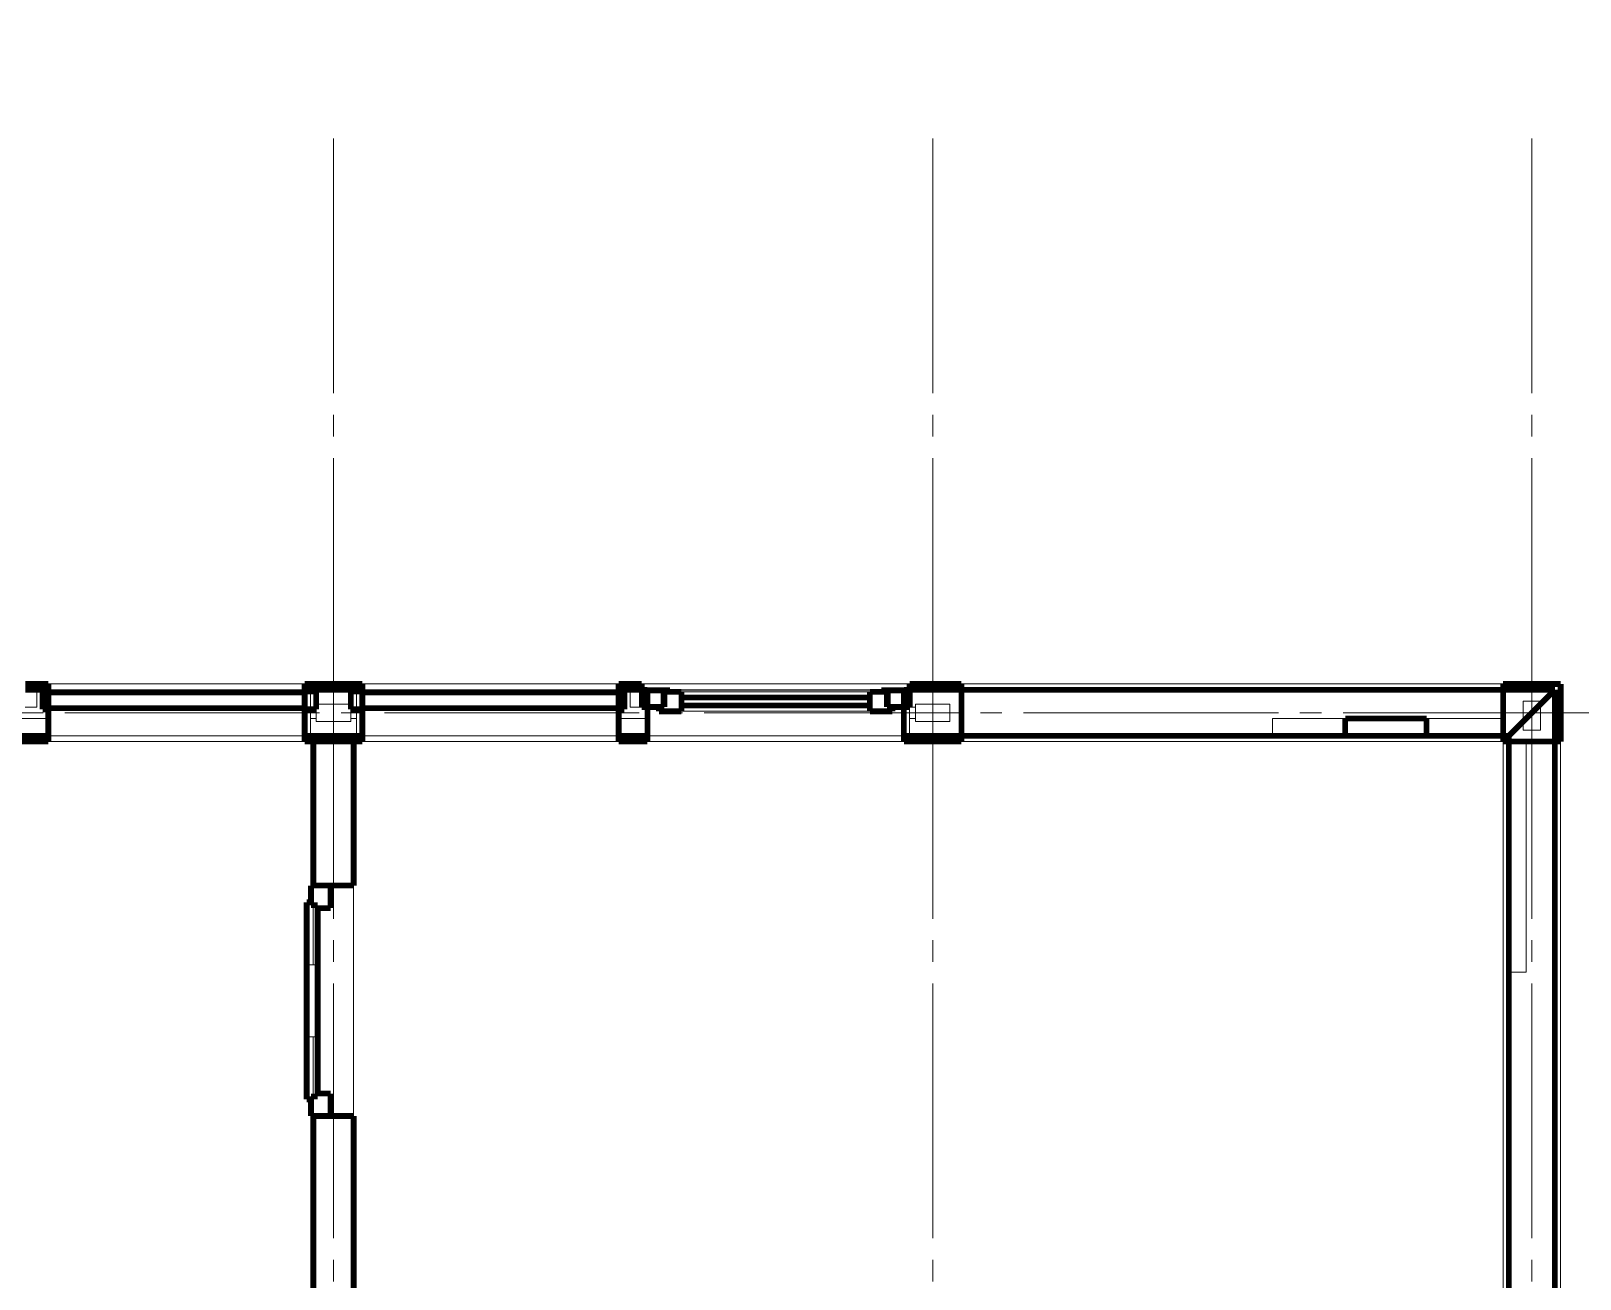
# Model space of a CAD drawing. Header units: millimetres. Extents: x 0 to 6720, y 0 to 297.
# Drawn here: x 1841.3 to 1948.9, y 210.3 to 297 of the extents above; entities that cross this region are included whole.
import ezdxf

# ---------------------------------------------------------------- set-up
doc = ezdxf.new("R2010")
doc.units = ezdxf.units.MM
for name, pattern in [('K5LT32768', [0]), ('K5LT_AXLED', [22.1875, 17.6875, -1.5, 1.5, -1.5]), ('K5LT_BASIC', [0])]:
    doc.linetypes.add(name, pattern=pattern)
doc.layers.add('Системный слой', color=7, linetype='Continuous')

# ---------------------------------------------------------------- blocks, each defined once
blk = doc.blocks.new('U162')
at = {"layer": 'Системный слой', "color": 30, "linetype": 'K5LT_AXLED', "lineweight": 18}
for p, q in [((1754.91, 249.66), (1945.51, 249.66)), ((1945.51, 249.66), (1985.51, 249.66))]:
    blk.add_line(p, q, dxfattribs=at)
blk = doc.blocks.new('U166')
at = {"layer": 'Системный слой', "color": 30, "linetype": 'K5LT_AXLED', "lineweight": 18}
for p, q in [((1862.31, 249.66), (1862.31, 289.66)), ((1862.31, 57.86), (1862.31, 249.66))]:
    blk.add_line(p, q, dxfattribs=at)
blk = doc.blocks.new('U167')
at = {"layer": 'Системный слой', "color": 30, "linetype": 'K5LT_AXLED', "lineweight": 18}
for p, q in [((1903.91, 249.66), (1903.91, 289.66)), ((1903.91, 57.86), (1903.91, 249.66))]:
    blk.add_line(p, q, dxfattribs=at)
blk = doc.blocks.new('U168')
at = {"layer": 'Системный слой', "color": 30, "linetype": 'K5LT_AXLED', "lineweight": 18}
for p, q in [((1945.51, 249.66), (1945.51, 289.66)), ((1945.51, 57.86), (1945.51, 249.66))]:
    blk.add_line(p, q, dxfattribs=at)
blk = doc.blocks.new('U154')
at = {"layer": 'Системный слой'}
for name in ['U166', 'U167', 'U168', 'U162']:
    blk.add_blockref(name, (0, 0), dxfattribs=at)
blk = doc.blocks.new('U205')
at = {"layer": 'Системный слой', "color": 7, "linetype": 'K5LT32768', "lineweight": 18}
for p, q in [((1841.71, 251.26), (1841.71, 251.66)), ((1860.31, 251.66), (1842.51, 251.66)), ((1860.71, 251.26), (1860.71, 251.66)), ((1863.91, 251.26), (1863.91, 251.66)), ((1882.11, 251.66), (1864.31, 251.66)), ((1882.91, 251.66), (1882.91, 251.26)), ((1902.31, 251.66), (1883.71, 251.66)), ((1943.51, 251.66), (1905.91, 251.66)), ((1841.71, 250.06), (1841.71, 251.26)), ((1860.31, 251.26), (1842.51, 251.26)), ((1860.71, 251.14), (1860.71, 251.26)), ((1860.71, 250.06), (1860.71, 251.14)), ((1863.91, 251.14), (1863.91, 251.26)), ((1863.91, 250.06), (1863.91, 251.14)), ((1882.11, 251.26), (1864.31, 251.26)), ((1882.91, 251.26), (1882.91, 250.06)), ((1901.91, 251.26), (1884.11, 251.26)), ((1885.06, 250.06), (1885.06, 251.12)), ((1885.06, 251.12), (1885.29, 251.12)), ((1900.35, 251.22), (1885.67, 251.22)), ((1886.47, 251.12), (1899.55, 251.12)), ((1900.96, 251.12), (1900.73, 251.12)), ((1900.96, 250.06), (1900.96, 251.12)), ((1840.91, 250.06), (1841.71, 250.06)), ((1860.31, 249.9), (1842.51, 249.9)), ((1860.71, 250.06), (1861.11, 250.06)), ((1860.71, 249.9), (1860.71, 250.06)), ((1860.71, 249.26), (1860.71, 249.9)), ((1861.11, 250.26), (1863.51, 250.26)), ((1861.11, 249.26), (1861.11, 249.9)), ((1863.51, 250.06), (1863.91, 250.06)), ((1863.51, 249.26), (1863.51, 249.9)), ((1863.91, 250.06), (1863.91, 249.9)), ((1863.91, 249.9), (1863.91, 249.26)), ((1882.11, 249.9), (1864.31, 249.9)), ((1882.91, 250.06), (1883.71, 250.06)), ((1886.47, 249.76), (1899.55, 249.76)), ((1902.71, 250.06), (1902.31, 250.06)), ((1902.31, 249.26), (1902.31, 250.06)), ((1902.71, 250.26), (1905.11, 250.26)), ((1902.71, 250.26), (1902.71, 250.06)), ((1902.71, 249.26), (1902.71, 250.06)), ((1905.11, 250.26), (1905.11, 249.06)), ((1944.91, 250.46), (1946.11, 250.46)), ((1944.91, 249.06), (1944.91, 250.46)), ((1946.11, 250.46), (1946.11, 250.26)), ((1946.11, 250.26), (1946.11, 248.46)), ((1842.51, 249.26), (1840.51, 249.26)), ((1861.11, 249.26), (1860.71, 249.26)), ((1860.71, 248.06), (1860.71, 249.26)), ((1861.11, 249.26), (1861.11, 249.06)), ((1863.51, 249.06), (1861.11, 249.06)), ((1863.91, 249.26), (1863.51, 249.26)), ((1863.51, 249.06), (1863.51, 249.26)), ((1863.91, 248.06), (1863.91, 249.26)), ((1884.11, 249.26), (1882.11, 249.26)), ((1902.31, 249.26), (1902.71, 249.26)), ((1902.31, 248.06), (1902.31, 249.26)), ((1902.71, 249.26), (1902.71, 249.06)), ((1905.11, 249.06), (1902.71, 249.06)), ((1927.51, 249.26), (1927.51, 248.06)), ((1932.55, 249.26), (1927.51, 249.26)), ((1943.51, 249.26), (1938.2, 249.26)), ((1944.91, 248.46), (1944.91, 249.06)), ((1946.11, 248.46), (1944.91, 248.46)), ((1842.51, 248.06), (1860.31, 248.06)), ((1842.51, 247.66), (1860.31, 247.66)), ((1860.71, 247.66), (1860.71, 248.06)), ((1863.91, 247.66), (1863.91, 248.06)), ((1864.31, 248.06), (1882.11, 248.06)), ((1864.31, 247.66), (1882.11, 247.66)), ((1884.11, 248.06), (1901.91, 248.06)), ((1884.11, 247.66), (1901.91, 247.66)), ((1902.31, 247.66), (1902.31, 248.06)), ((1943.51, 247.66), (1905.91, 247.66)), ((1943.51, 208.26), (1943.51, 247.66)), ((1945.11, 231.66), (1945.11, 247.66)), ((1947.51, 208.26), (1947.51, 247.66)), ((1860.91, 237.66), (1860.91, 236.3)), ((1863.71, 221.66), (1863.71, 237.66)), ((1860.91, 236.3), (1860.91, 232.16)), ((1860.45, 232.16), (1860.35, 232.16)), ((1860.35, 227.16), (1860.35, 232.16)), ((1860.45, 232.16), (1860.91, 232.16)), ((1860.91, 232.16), (1861.21, 232.16)), ((1861.31, 232.16), (1861.21, 232.16)), ((1861.31, 227.16), (1861.31, 232.16)), ((1943.91, 231.66), (1945.11, 231.66)), ((1860.45, 227.16), (1860.35, 227.16)), ((1860.45, 227.16), (1860.91, 227.16)), ((1860.91, 227.16), (1861.21, 227.16)), ((1860.91, 227.16), (1860.91, 223.02)), ((1861.31, 227.16), (1861.21, 227.16)), ((1860.91, 223.02), (1860.91, 221.66))]:
    blk.add_line(p, q, dxfattribs=at)
at = {"layer": 'Системный слой', "color": 5, "linetype": 'K5LT_BASIC', "const_width": 0.4}
for points in [[(1840.91, 251.66), (1841.71, 251.66)], [(1841.71, 251.66), (1842.51, 251.66)], [(1842.51, 251.26), (1842.51, 251.66)], [(1860.31, 251.66), (1860.71, 251.66)], [(1860.31, 251.26), (1860.31, 251.66)], [(1860.71, 251.66), (1863.91, 251.66)], [(1863.91, 251.66), (1864.31, 251.66)], [(1864.31, 251.66), (1864.31, 251.26)], [(1882.11, 251.66), (1882.11, 251.26)], [(1882.11, 251.66), (1882.91, 251.66)], [(1882.91, 251.66), (1883.71, 251.66)], [(1883.71, 251.66), (1883.71, 251.26)], [(1902.31, 251.66), (1905.91, 251.66)], [(1902.31, 251.26), (1902.31, 251.66)], [(1905.91, 251.66), (1905.91, 251.26)], [(1943.51, 251.66), (1947.51, 251.66)], [(1943.51, 251.66), (1943.51, 251.26)], [(1947.51, 251.66), (1947.51, 247.66)], [(1840.91, 251.26), (1841.71, 251.26)], [(1841.71, 251.26), (1842.51, 251.26)], [(1842.11, 251.14), (1842.11, 249.9)], [(1842.51, 251.14), (1842.11, 251.14)], [(1842.51, 251.26), (1842.51, 251.14)], [(1842.51, 251.14), (1842.51, 251.06)], [(1842.51, 251.06), (1860.31, 251.06)], [(1842.51, 249.98), (1842.51, 251.06)], [(1860.31, 251.26), (1860.71, 251.26)], [(1860.31, 251.14), (1860.31, 251.26)], [(1860.31, 251.14), (1860.71, 251.14)], [(1860.31, 251.06), (1860.31, 251.14)], [(1860.31, 251.06), (1860.31, 249.98)], [(1860.71, 251.26), (1863.91, 251.26)], [(1860.71, 251.14), (1861.11, 251.14)], [(1861.11, 250.26), (1861.11, 251.14)], [(1863.51, 251.14), (1863.91, 251.14)], [(1863.51, 251.14), (1863.51, 250.26)], [(1863.91, 251.26), (1864.31, 251.26)], [(1863.91, 251.14), (1864.31, 251.14)], [(1864.31, 251.26), (1864.31, 251.14)], [(1864.31, 251.14), (1864.31, 251.06)], [(1864.31, 251.06), (1882.11, 251.06)], [(1864.31, 249.98), (1864.31, 251.06)], [(1882.11, 251.26), (1882.91, 251.26)], [(1882.11, 251.14), (1882.11, 251.26)], [(1882.51, 251.14), (1882.11, 251.14)], [(1882.11, 251.06), (1882.11, 251.14)], [(1882.11, 251.06), (1882.11, 249.98)], [(1882.51, 249.9), (1882.51, 251.14)], [(1882.91, 251.26), (1883.71, 251.26)], [(1883.71, 251.26), (1883.71, 250.06)], [(1883.71, 251.26), (1884.11, 251.26)], [(1884.11, 251.26), (1884.11, 251.22)], [(1884.11, 250.06), (1884.11, 251.22)], [(1884.11, 251.22), (1885.67, 251.22)], [(1885.29, 251.12), (1885.29, 250.06)], [(1885.67, 251.12), (1885.29, 251.12)], [(1885.67, 251.22), (1885.67, 251.12)], [(1885.67, 251.12), (1886.47, 251.12)], [(1886.47, 251.12), (1886.47, 250.72)], [(1886.47, 250.72), (1899.55, 250.72)], [(1886.47, 250.16), (1886.47, 250.72)], [(1899.55, 251.12), (1900.35, 251.12)], [(1899.55, 250.72), (1899.55, 251.12)], [(1899.55, 250.72), (1899.55, 250.16)], [(1900.35, 251.12), (1900.35, 251.22)], [(1900.35, 251.22), (1901.91, 251.22)], [(1900.35, 251.12), (1900.73, 251.12)], [(1900.73, 250.06), (1900.73, 251.12)], [(1901.91, 251.22), (1901.91, 251.26)], [(1901.91, 251.26), (1902.31, 251.26)], [(1901.91, 250.06), (1901.91, 251.22)], [(1902.31, 250.06), (1902.31, 251.26)], [(1902.31, 251.26), (1905.91, 251.26)], [(1905.91, 251.26), (1943.51, 251.26)], [(1905.91, 251.26), (1905.91, 248.06)], [(1943.51, 251.26), (1943.51, 249.26)], [(1943.51, 251.26), (1947.11, 251.26)], [(1947.11, 251.26), (1946.11, 250.26)], [(1947.11, 251.26), (1947.11, 247.66)], [(1842.11, 249.9), (1842.51, 249.9)], [(1860.31, 249.98), (1842.51, 249.98)], [(1842.51, 249.98), (1842.51, 249.9)], [(1842.51, 249.9), (1842.51, 249.26)], [(1860.31, 249.9), (1860.31, 249.98)], [(1860.31, 249.9), (1860.71, 249.9)], [(1860.31, 248.06), (1860.31, 249.9)], [(1860.71, 249.9), (1861.11, 249.9)], [(1861.11, 250.06), (1861.11, 250.26)], [(1861.11, 250.06), (1861.11, 249.9)], [(1863.51, 250.26), (1863.51, 250.06)], [(1863.51, 250.06), (1863.51, 249.9)], [(1863.51, 249.9), (1863.91, 249.9)], [(1863.91, 249.9), (1864.31, 249.9)], [(1882.11, 249.98), (1864.31, 249.98)], [(1864.31, 249.98), (1864.31, 249.9)], [(1864.31, 249.9), (1864.31, 248.06)], [(1882.11, 249.9), (1882.11, 249.98)], [(1882.11, 249.9), (1882.51, 249.9)], [(1882.11, 249.26), (1882.11, 249.9)], [(1883.71, 250.06), (1884.11, 250.06)], [(1884.11, 250.06), (1884.91, 250.06)], [(1884.11, 250.06), (1884.11, 249.26)], [(1884.91, 249.76), (1884.91, 250.06)], [(1885.06, 250.06), (1884.91, 250.06)], [(1886.47, 249.76), (1884.91, 249.76)], [(1885.06, 250.06), (1885.29, 250.06)], [(1899.55, 250.16), (1886.47, 250.16)], [(1886.47, 250.16), (1886.47, 249.76)], [(1899.55, 249.76), (1899.55, 250.16)], [(1901.11, 249.76), (1899.55, 249.76)], [(1900.73, 250.06), (1900.96, 250.06)], [(1901.11, 250.06), (1900.96, 250.06)], [(1901.11, 250.06), (1901.11, 249.76)], [(1901.91, 250.06), (1901.11, 250.06)], [(1901.91, 250.06), (1902.31, 250.06)], [(1901.91, 248.06), (1901.91, 250.06)], [(1946.11, 250.26), (1944.91, 249.06)], [(1842.51, 249.26), (1842.51, 248.06)], [(1882.11, 248.06), (1882.11, 249.26)], [(1884.11, 249.26), (1884.11, 248.06)], [(1932.55, 248.06), (1932.55, 249.26)], [(1932.55, 249.26), (1938.2, 249.26)], [(1938.2, 249.26), (1938.2, 248.06)], [(1943.51, 248.06), (1943.51, 249.26)], [(1944.91, 249.06), (1943.91, 248.06)], [(1842.51, 248.06), (1840.51, 248.06)], [(1842.51, 247.66), (1840.51, 247.66)], [(1842.51, 248.06), (1842.51, 247.66)], [(1860.31, 247.66), (1860.31, 248.06)], [(1860.71, 248.06), (1860.31, 248.06)], [(1860.71, 247.66), (1860.31, 247.66)], [(1860.91, 248.06), (1860.71, 248.06)], [(1860.91, 247.66), (1860.71, 247.66)], [(1860.91, 248.06), (1863.71, 248.06)], [(1860.91, 247.66), (1860.91, 248.06)], [(1860.91, 237.66), (1860.91, 247.66)], [(1863.71, 247.66), (1860.91, 247.66)], [(1863.71, 248.06), (1863.71, 247.66)], [(1863.91, 248.06), (1863.71, 248.06)], [(1863.91, 247.66), (1863.71, 247.66)], [(1863.71, 247.66), (1863.71, 237.66)], [(1864.31, 248.06), (1863.91, 248.06)], [(1864.31, 247.66), (1863.91, 247.66)], [(1864.31, 248.06), (1864.31, 247.66)], [(1884.11, 248.06), (1882.11, 248.06)], [(1882.11, 247.66), (1882.11, 248.06)], [(1884.11, 247.66), (1882.11, 247.66)], [(1884.11, 248.06), (1884.11, 247.66)], [(1901.91, 247.66), (1901.91, 248.06)], [(1902.31, 248.06), (1901.91, 248.06)], [(1901.91, 247.66), (1902.31, 247.66)], [(1905.91, 248.06), (1902.31, 248.06)], [(1905.91, 247.66), (1902.31, 247.66)], [(1905.91, 248.06), (1905.91, 247.66)], [(1927.51, 248.06), (1905.91, 248.06)], [(1927.51, 248.06), (1932.55, 248.06)], [(1938.2, 248.06), (1932.55, 248.06)], [(1938.2, 248.06), (1943.51, 248.06)], [(1943.51, 248.06), (1943.51, 247.66)], [(1943.91, 248.06), (1943.51, 248.06)], [(1943.91, 247.66), (1943.51, 247.66)], [(1943.91, 247.66), (1943.91, 248.06)], [(1943.91, 247.66), (1945.11, 247.66)], [(1943.91, 231.66), (1943.91, 247.66)], [(1947.11, 247.66), (1945.11, 247.66)], [(1947.11, 247.66), (1947.11, 208.26)], [(1947.51, 247.66), (1947.11, 247.66)], [(1860.75, 237.66), (1860.91, 237.66)], [(1860.75, 236.5), (1860.75, 237.66)], [(1862.11, 237.66), (1860.91, 237.66)], [(1862.11, 237.66), (1862.11, 236.1)], [(1863.71, 237.66), (1862.11, 237.66)], [(1860.45, 236.5), (1860.75, 236.5)], [(1860.45, 236.5), (1860.45, 232.16)], [(1860.75, 236.5), (1860.75, 236.3)], [(1860.91, 236.3), (1860.75, 236.3)], [(1861.21, 236.3), (1860.91, 236.3)], [(1861.21, 236.1), (1861.21, 236.3)], [(1862.11, 236.1), (1861.21, 236.1)], [(1861.21, 232.16), (1861.21, 236.1)], [(1860.45, 227.16), (1860.45, 232.16)], [(1861.21, 232.16), (1861.21, 227.16)], [(1943.91, 208.26), (1943.91, 231.66)], [(1860.45, 227.16), (1860.45, 222.82)], [(1861.21, 223.22), (1861.21, 227.16)], [(1860.75, 222.82), (1860.45, 222.82)], [(1860.75, 223.02), (1860.75, 222.82)], [(1860.75, 223.02), (1860.91, 223.02)], [(1860.75, 221.66), (1860.75, 222.82)], [(1860.91, 223.02), (1861.21, 223.02)], [(1861.21, 223.02), (1861.21, 223.22)], [(1861.21, 223.22), (1862.11, 223.22)], [(1862.11, 223.22), (1862.11, 221.66)], [(1860.91, 221.66), (1860.75, 221.66)], [(1860.91, 221.66), (1862.11, 221.66)], [(1860.91, 207.86), (1860.91, 221.66)], [(1862.11, 221.66), (1863.71, 221.66)], [(1863.71, 221.66), (1863.71, 207.86)]]:
    blk.add_lwpolyline(points, dxfattribs=at)

msp = doc.modelspace()

# ---------------------------------------------------------------- block references
at = {"layer": 'Системный слой'}
for name in ['U154', 'U205']:
    msp.add_blockref(name, (0, 0), dxfattribs=at)

doc.saveas('drawing.dxf')
